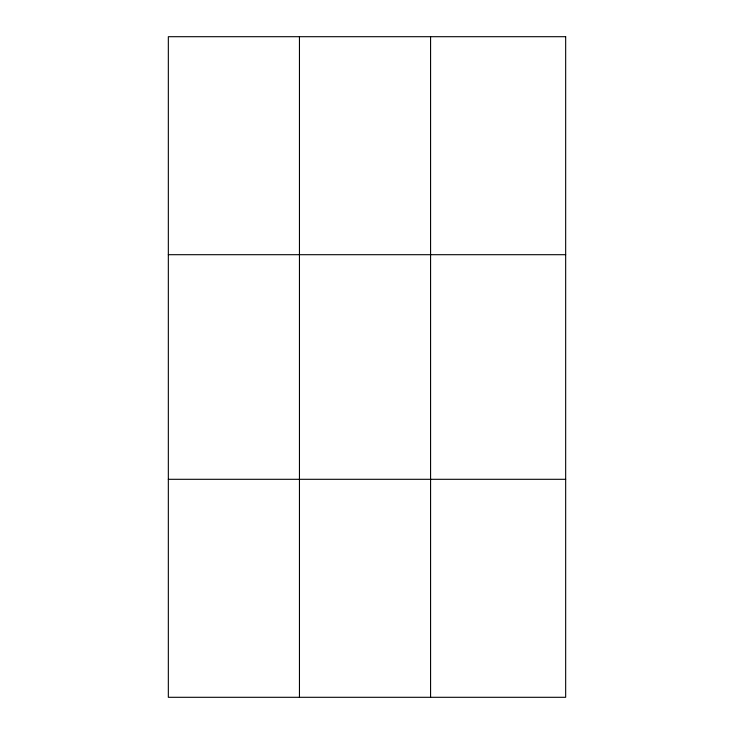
<?xml version="1.0" encoding="UTF-8"?>
<svg xmlns="http://www.w3.org/2000/svg" width="734" height="734" viewBox="0 0 734 734"><rect width="100%" height="100%" fill="white"/><g stroke="black" fill="none" stroke-linecap="round" stroke-linejoin="round"><path stroke-width="1.1" d="M299.454 697.3L299.454 36.7M430.574 697.3L430.574 36.7M168.334 254.698L565.666 254.698M168.334 479.302L565.666 479.302M565.666 36.7L565.666 697.3L168.334 697.3L168.334 36.7L565.666 36.7"/></g></svg>
